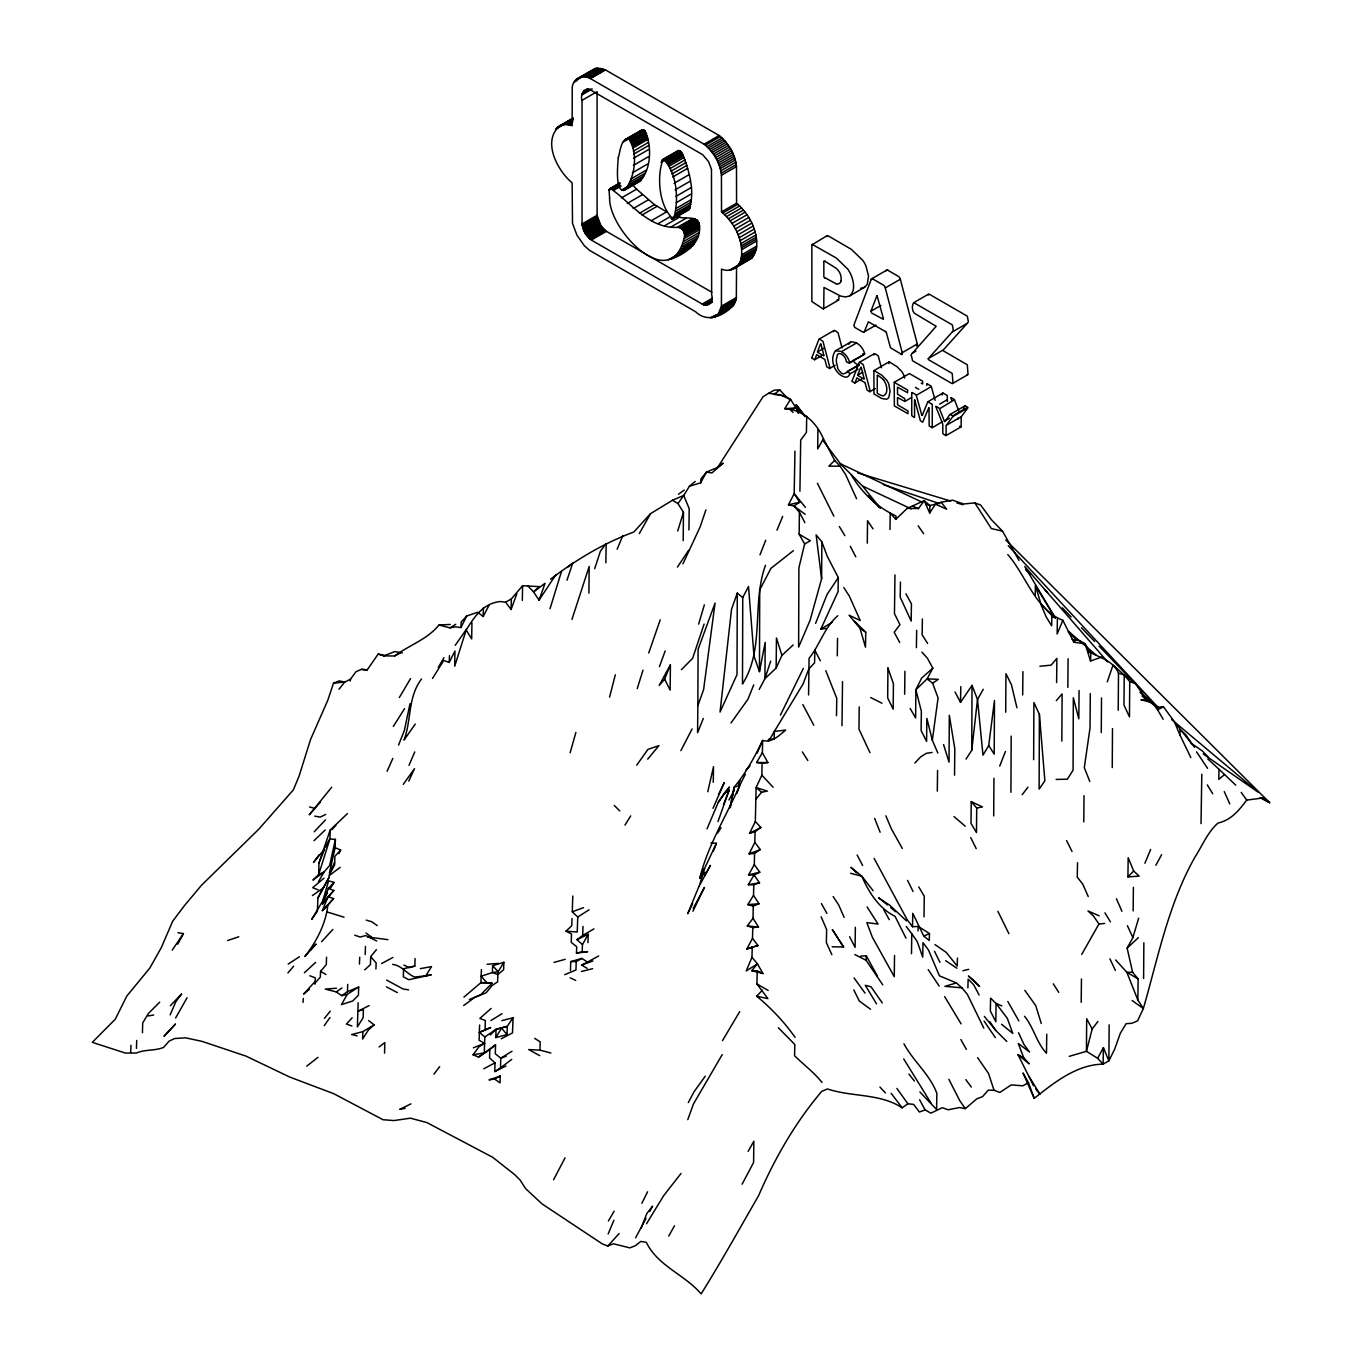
<?xml version="1.0" encoding="UTF-8"?>
<svg xmlns="http://www.w3.org/2000/svg" width="1362" height="1362" viewBox="0 0 1362 1362"><rect width="100%" height="100%" fill="white"/><g stroke="black" fill="none" stroke-linecap="round" stroke-linejoin="round"><path stroke-width="1.5" d="M673.543 218.72C679.144 201.184 677.289 172.055 663.175 159.252C656.382 175.902 659.021 206.888 673.237 218.907M688.593 210.037C695.71 192.808 689.342 171.51 682.805 154.655C682.039 152.169 678.14 148.254 676.573 152.391M718.132 314.401L721.417 306.178L721.519 269.097C730.117 273.03 740.366 267.088 741.337 257.741M726.865 309.106L733.182 305.735L736.314 298.942L736.553 266.577M759.213 689.427L764.95 678.616L765.206 642.353L759.468 671.636L753.986 655.939L748.504 586.426L742.75 597.595L742.494 683.962C765.001 648.635 751.535 603.638 765.461 565.315M697.838 705.584L698.093 649.351L715.067 603.043L703.592 689.717L697.838 705.584L697.582 732.688L703.32 718.421M737.268 593.1L737.012 674.599L720.038 712.071L731.53 609.291L737.268 593.1L742.75 597.595M589.865 72.373L596.096 68.287L605.29 69.802L719.153 135.519C728.602 143.095 735.327 154.451 736.484 166.573L736.57 203.21C749.577 214.294 758.668 231.693 756.387 249.059L741.337 257.741C743.618 240.376 734.527 222.976 721.519 211.91L721.434 175.272C720.277 163.151 713.552 151.778 704.103 144.202L590.376 78.57C582.17 73.19 571.053 80.069 572.244 89.858L572.142 125.679L566.115 124.47L560.667 125.372M759.468 671.636L759.724 589.933L770.943 568.346L793.399 550.657M966.016 759.111L971.753 750.258L972.025 685.392L960.533 702.4L955.051 691.998M1010.927 792.275L1011.183 736.093M1033.639 759.69L1033.894 702.588L1039.393 714.369L1044.875 780.835L1039.121 789.126L1039.393 714.369M610.04 188.552L609.069 190.237L609.614 198.035M1061.849 741.115L1062.105 693.922L1056.35 700.596M821.609 578.748L821.865 541.889L816.127 534.891L821.609 578.748L810.118 620.204L798.626 647.086L798.898 567.852L804.636 543.983L799.153 534.245L799.409 512.282L793.927 505.949L788.445 504.791L794.182 493.64L794.948 451.128M961.163 417.572L961.146 426.664M993.698 815.889L993.954 778.23M1005.701 712.224L1005.956 673.662L1011.438 684.745L1016.937 707.763M1090.298 693.547L1090.043 727.921L1084.305 767.64L1089.787 781.43M1101.262 732.603L1101.517 697.94M1109.145 1024.888L1108.889 1060.845L1103.135 1064.148C1076.61 1064.505 1054.171 1082.654 1034.218 1098.351L1022.998 1072.967L1028.48 1082.722L1034.218 1098.351M1112.243 767.589L1112.499 728.585M1118.236 710.232L1118.491 673.083C1112.873 659.923 1098.453 657.471 1087.642 650.985M1118.491 673.083L1124.246 675.024L1129.728 681.596L1129.473 716.872L1123.973 705.09L1124.246 675.024L1113.009 665.116L1107.272 681.868M1143.603 978.461L1143.859 942.81M588.912 593.185L589.184 566.456L571.955 619.404M683.196 540.68L683.452 512.316L677.97 503.548L672.487 500.263L650.542 513.644L633.824 532.014C603.826 543.115 576.058 559.748 550.52 579.242M776.17 668.061L776.442 637.961L781.924 655.36L776.17 668.061L764.95 678.616L770.688 661.115M954.541 775.216L954.796 748.657L949.314 715.288L949.042 762.158L943.56 744.554M1067.842 687.384L1068.097 658.748M1079.079 690.517L1078.806 718.864L1073.324 697.804L1073.069 770.194L1067.331 779.217L1056.095 779.422M670.41 664.724L670.155 690.142L664.673 679.11L670.41 664.724L659.191 685.495L664.673 679.11M808.568 694.96L809.079 658.323C819.992 644.788 824.385 627.303 837.8 615.726M842.516 681.596L841.988 725.691M904.657 694.245L904.913 671.262M976.724 808.024L976.469 832.557L970.987 823.346L971.242 801.673L982.479 806.934L976.724 808.024L971.242 801.673M1022.675 694.926L1022.93 671.653M1056.623 682.583L1056.878 658.391L1051.123 665.15L1039.904 666.222M1081.207 1002.33L1081.462 978.972M1083.777 821.916L1084.033 795.663M1133.15 910.906L1133.405 887.343M688.934 529.92L689.189 508.588L683.707 495.427L689.444 486.234L695.199 481.45M855.353 927.284L855.098 947.39L849.616 936.75M859.218 706.895L858.962 729.113L869.943 752.641M867.288 543.166L867.543 520.71L873.042 528.916M894.528 955.46L894.272 976.673L872.327 937.158L866.845 922.619L878.064 924.049L867.1 906.973M911.501 953.672L911.757 933.736L906.275 926.518M924.015 916.898L924.27 896.298L918.788 886.934M937.311 791.118L937.567 770.364M1103.39 1047.633L1103.135 1064.148L1097.653 1058.308L1103.39 1047.633L1108.889 1060.845L1114.627 1049.234L1120.364 1033.179L1126.119 1023.645L1131.856 1023.305L1137.593 1020.853L1143.348 1008.544L1137.849 1000.066L1138.121 978.92L1132.622 972.298L1127.14 948.139L1132.895 937.601L1138.632 918.209M605.886 562.846L606.141 543.523L600.404 551.201L594.666 568.72M817.932 429.609L817.677 448.932L823.414 438.717C816.451 422.509 802.95 409.604 784.767 408.702L790.505 399.287L779.541 394.639L768.56 393.329L763.078 396.7L717.655 467.404L706.418 472.137L700.936 478.896L700.681 482.795L689.444 486.234M837.289 655.854L837.545 638.301M894.97 574.934L894.459 613.632L899.942 624.681L894.204 632.291L899.686 642.472M943.202 350.357L943.491 350.868A2.23 1.294 60 0 0 943.951 351.192L967.292 364.761L967.99 373.954A1.839 1.073 60 0 1 966.679 374.669M1046.748 1034.201L1046.493 1053.235C1036.567 1042.764 1033.758 1027.595 1024.547 1016.29M1127.923 876.907L1128.179 857.668L1133.661 870.965L1139.143 876.124L1127.923 876.907L1133.661 870.965M1201.029 823.601L1201.795 774.263M471.933 622.809L471.678 638.931L466.179 629.993C474.47 616.799 482.897 603.451 500.126 601.527L505.608 602.174L511.363 598.905L522.582 585.728L539.556 586.647L533.546 591.84L539.046 600.165L556.002 574.475M799.92 491.239L800.703 440.096L806.44 432.367L806.696 416.193M836.506 715.714L836.762 698.314L825.798 670.734M889.999 529.443L890.254 513.048C874.2 504.383 860.733 490.916 851.352 474.963M916.405 647.682L916.66 630.351M922.397 618.995L922.142 634.879L927.624 643.409M960.533 702.4L960.789 686.635M421.539 678.94C407.63 697.446 411.664 719.408 404.054 740.026L415.274 724.039M522.327 600.404L522.582 585.728M713.262 782.316L713.518 766.687L707.78 791.731M854.519 621.225L865.738 632.24L865.483 647.171L860.001 628.257L849.037 615.181L860.256 620.561L849.292 596.028L843.81 587.55M900.452 582.085L900.197 597.186L911.178 621.089L911.433 603.894L905.951 593.815M1057.389 619.097L1057.133 633.977L1062.871 620.34C1035.239 609.546 1026.335 575.82 1007.761 554.538M1077.529 862.691L1077.257 877.128L1082.756 884.142L1088.238 896.554M821.865 541.889L827.347 556.496L838.311 577.607L838.056 591.687L820.826 629.125L826.308 628.427M912.523 926.739L912.778 913.306L923.759 936.052L929.242 940.495L929.497 933.583L918.26 926.432L912.523 926.739L907.041 919.52L874.132 858.4M753.016 918.294L747.278 925.922L752.76 927.641L758.498 927.045L753.016 918.294L753.271 906.105L759.009 903.772L753.526 895.413L753.782 884.789L759.536 882.814L754.054 875.017L748.555 874.864L754.31 864.632L754.565 853.395L760.302 849.565L754.82 842.431L755.076 831.79L760.813 827.466L755.331 821.524L756.114 787.525L761.852 775.165L762.107 763.112L767.862 762.567L762.362 752.641L762.635 740.451C771.913 743.141 779.098 735.446 785.602 730.117L774.365 731.411L768.883 740.843M762.431 990.14L756.693 996.201L767.913 998.635L756.949 983.96L757.204 970.919L751.722 970.697L757.459 963.87L751.977 957.333L752.233 947.033L757.987 945.551L752.505 938.333L752.76 927.641M347.395 813.608L330.166 830.071L318.929 863.099L318.674 874.523L312.937 880.09L324.156 871.884L329.655 865.449L335.392 839.384L329.91 839.009L318.674 874.523L324.156 871.884L318.419 881.674M384.561 1053.132L384.816 1042.594L379.079 1046.986M505.608 602.174L511.09 609.478L511.363 598.905M609.597 198.018C608.967 230.842 671.67 295.35 684.507 236.528C685.273 232.272 682.141 226.807 677.323 227.386C648.601 228.765 630.419 202.053 610.278 188.399M670.496 259.257C685.546 254.49 703.882 240.529 698.74 222.585C694.552 214.668 683.043 220.491 676.625 215.894M1051.907 615.232L1051.651 625.805L1046.169 616.85L1040.67 603.962M572.789 896.043L572.278 911.791L577.76 917.018L577.233 932.017L566.013 931.165L571.751 925.734L572.006 918.465M1207.805 758.906L1219.024 769.292L1218.769 779.353L1224.523 774.518L1235.743 785.142M142.448 1032.702L142.704 1022.93L148.458 1013.413L159.677 1002.211M479.356 1032.396L490.575 1027.595L479.356 1032.396L479.101 1040.245L484.583 1043.343L484.327 1052.911L478.573 1057.082L473.091 1054.784L478.845 1046.884L484.583 1043.343L484.838 1036.942L479.356 1032.396L479.611 1025.024M495.547 1044.841L489.809 1049.659L489.554 1057.933L495.036 1062.871L494.781 1071.588L500.518 1067.825L500.773 1058.206L495.291 1053.728L495.547 1044.841L484.327 1052.911L473.091 1054.784M1035.188 594.922L1035.443 585.694L1055.431 618.28M329.91 839.009L330.166 830.071M1028.48 1082.722L1022.743 1085.82L1011.251 1084.901L999.776 1092.477L994.022 1090.247L988.284 1090.162L982.547 1096.631L976.792 1098.845L965.317 1108.651L959.563 1107.527L948.088 1109.792L942.334 1107.681L930.859 1113.18L925.104 1109.894L919.367 1112.039L913.63 1104.378L907.875 1103.799L902.138 1107.817C880.039 1093.175 851.914 1097.176 827.483 1088.953L821.729 1091.371C795.204 1122.628 774.91 1158.058 758.566 1195.717C739.651 1228.558 721.145 1261.825 701.141 1293.9C684.473 1274.406 658.187 1266.405 646.286 1242.314L640.804 1241.429L635.322 1245.719L629.84 1247.881L613.377 1243.778L607.895 1245.975L602.413 1243.966L542.076 1203.923L525.613 1188.634L520.131 1180.054L514.649 1174.606L492.703 1157.291L426.885 1122.577L410.439 1118.168L393.976 1120.568L383.011 1119.717L333.656 1093.652L289.765 1077.07L245.892 1056.078L202.019 1041.368L185.555 1037.827L174.591 1038.542L169.109 1041.147L163.61 1047.395C154.859 1051.055 144.883 1049.217 136.2 1053.081L125.219 1053.03L92.31 1042.339L115.293 1019.185L126.768 996.116L149.752 968.144L161.227 947.765L172.719 921.172L184.193 905.951L201.423 885.334L258.865 829.117L293.324 789.926L299.061 776.187L310.553 739.532L327.782 700.289L333.52 683.145L344.739 682.073L350.494 679.161L355.976 671.721L361.458 669.338L366.94 670.274L378.176 654.083L383.658 655.888L394.622 655.973C409.349 645.077 427.14 639.544 439.024 625.005L449.988 627.865L455.47 626.826L460.952 627.576L461.224 621.923L466.706 616.016L477.67 612.253L483.152 616.543L483.408 607.775M570.474 970.476L570.729 961.623L581.949 958.405L587.431 962.134L598.667 955.971M566.013 931.165L571.495 933.94L571.24 942.368L576.722 946.726L576.466 953.111L582.204 951.8L582.459 944.581L576.977 939.695L582.732 935.422L582.987 926.381M334.575 862.521L329.383 873.178L335.137 847.641L335.392 839.384M358.172 1002.755L357.389 1026.914L363.143 1017.703L363.399 1009.634L357.917 1011.217L369.136 1005.633M485.093 1029.127L485.349 1020.53L479.867 1018.401L491.103 1008.459M484.838 1036.942L496.057 1029.332L507.294 1026.318L507.039 1034.592L495.802 1037.589L496.057 1029.332L507.294 1026.318L513.031 1017.754L501.812 1020.666M550.912 1052.996L539.948 1050.136L540.203 1041.896L534.721 1038.372M582.034 100.345C579.684 94.523 585.03 86.708 591.244 90.369L702.775 154.757L708.58 161.635L711.475 169.331L711.645 294.567C713.637 300.236 708.274 308.204 702.23 304.066L591.363 240.07L584.945 233.021L582.051 223.93L582.034 100.345L597.084 91.646L597.101 215.247L601.017 225.973L606.43 231.37L711.815 292.217M581.949 958.405L576.211 961.521L575.956 969.982L564.719 974.681M587.958 942.606L588.214 934.247L576.977 939.695M967.888 987.859L968.144 979.193L973.626 984.675L979.125 995.026M136.455 1048.399L136.711 1040.483M317.908 897.881L329.127 877.247L317.908 897.881L317.38 911.246L311.643 919.452L327.357 893.217M358.683 986.973L358.427 995.179L352.69 1001.002L341.453 1004.611L347.208 994.413L358.683 986.973L347.463 991.723L341.709 995.622L336.227 991.911L325.263 989.067L336.482 988.233M365.203 954.524L365.459 946.352M376.423 949.62L370.685 956.686L370.43 964.602L364.693 969.846M957.435 958.099L957.18 966.016L946.215 952.378L934.979 944.581M374.107 1024.854L362.888 1031.613L362.615 1039.07L368.37 1029.995L374.107 1024.854L368.625 1020.598M403.85 965.062L409.332 967.599L414.831 966.05L415.087 958.627M463.931 997.12L480.905 982.666L481.161 976.162L492.38 972.604L492.652 965.692L503.872 962.304L503.617 969.727L497.879 974.528L497.607 981.849L491.869 985.713L486.132 992.813L474.895 997.29L463.676 1005.514M1018.997 560.446L1002.534 531.163L991.57 519.892L980.606 504.996L974.851 502.901L963.632 503.974L952.396 500.143L941.176 502.289L935.439 504.161L929.684 513.048L929.94 505.54L924.202 500.654L907.228 508.349L895.753 519.348L890.254 513.048L896.009 516.045L895.753 519.348M1090.553 661.013L1090.809 653.437L1085.071 643.783L1079.589 640.651L1074.107 639.629L1073.852 642.234L1085.071 643.783L1090.553 661.013L1101.79 657.029M130.701 1052.417L130.973 1045.284M326.557 957.197L326.284 964.619L320.547 971.361L320.291 977.15L314.554 983.602M347.463 991.723L347.719 984.368M513.031 1017.754L512.521 1032.89L501.284 1038.78M618.331 157.583C611.368 227.437 648.516 166.726 628.512 138.652L643.562 129.952C653.045 142.142 651.479 175.255 637.382 181.589M312.902 946.811L310.604 949.876L316.103 944.019L304.867 956.482C316.273 942.01 325.876 923.691 327.833 905.219L333.588 898.597L328.106 896.605L322.607 903.993L328.361 888.382L334.099 882.406L328.617 880.856L322.879 900.418M359.466 964.058L359.721 957.197M432.503 678.446L443.74 660.485L449.222 662.426L449.477 655.633M500.263 1076.065L500.007 1082.875L494.525 1079.01L489.026 1079.879L500.263 1076.065L494.525 1079.01M481.416 969.54L481.161 976.162L486.643 982.547L492.125 983.228L480.65 994.805L469.413 999.487M315.065 984.113L315.32 977.848L309.838 975.788M375.912 968.961L376.167 962.968L370.685 956.686M928.152 358.87L928.441 359.568A2.23 1.294 60 0 0 928.901 359.891L952.242 373.443L952.94 382.654A1.839 1.073 60 0 1 951.629 383.352L912.54 360.743L911.399 355.652M928.288 294.992L929.259 294.192L967.343 316.188L968.263 321.228A3.643 2.094 60 0 1 968.059 322.351L967.922 322.556A14.607 8.427 60 0 1 967.292 323.288L943.338 349.898L928.288 358.581L952.242 331.987A14.607 8.427 60 0 0 952.889 331.255L953.008 331.034A3.643 2.094 60 0 0 953.196 329.927L952.413 324.956L914.208 302.892C911.638 303.215 911.791 311.2 914.413 313.243L936.171 326.284L912.455 353.167M1190.831 757.595L1179.867 734.884L1180.122 729.555L1185.604 734.595L1194.542 747.363M826.887 236.596L827.977 235.728L851.352 249.348L862.81 260.397A21.23 12.258 60 0 1 865.909 265.794L868.513 275.975L867.288 284.335L864.649 287.246L849.599 295.946L845.632 296.95L840.729 296.116L823.959 287.433L823.738 308.459A1.72 1.004 60 0 1 823.159 308.885L811.871 301.598L811.854 244.939L827.16 235.626M918.005 930.961L918.26 926.432M882.78 984.862L866.062 960.244L866.317 955.852L860.58 956.124M303.062 1002.398L303.317 998.482M904.913 401.398L904.76 398.589L897.541 394.231L897.507 387.2L907.569 392.699L907.62 389.958L894.17 382.33L894.374 405.944L907.994 413.725L907.926 410.915L897.575 404.837L897.49 397.517L904.828 401.432L911.553 397.551M946.113 435.329L946.113 426.272A3.218 1.856 60 0 1 946.13 425.778M877.264 375.418L877.247 392.886M835.587 350.715L841.716 351.515L856.766 342.832L851.301 341.709L835.587 350.715C828.845 359.006 834.787 375.01 845.41 377.138A11.594 6.691 60 0 0 848.305 376.252A10.981 6.333 60 0 0 849.718 374.056C848.049 368.523 843.827 377.478 840.32 371.911A6.384 3.677 60 0 1 837.902 368.727L836.353 361.713A30.917 17.842 60 0 1 836.37 359.449L837.409 354.784A7.508 4.324 60 0 1 838.107 354.018A6.333 3.66 60 0 1 840.269 353.711L841.171 354.052A9.228 5.329 60 0 1 842.039 354.529M971.753 750.258L977.507 699.489L983.245 689.291M988.727 745.525L994.481 700.391L994.209 754.156L988.727 745.525L982.989 755.178L977.507 699.489L972.025 685.392M350.238 681.051L350.494 679.161M937.822 753.05L932.34 740.179L938.077 697.923L932.595 683.145L927.113 678.872L932.851 668.146L927.369 658.169L921.887 652.092M768.372 741.03L768.628 739.208L774.11 739.123L774.365 731.411L803.086 683.945L808.824 668.912L814.578 662.834L814.834 650.202L820.316 660.791M730.338 807.377L734.169 787.151C745.831 773.19 754.735 756.812 762.635 740.451L757.136 753.152M840.95 280.93L841.137 279.261A14.369 8.291 60 0 0 841.12 277.78L840.712 275.379A8.019 4.631 60 0 0 838.89 271.378A11.066 6.384 60 0 0 836.217 268.297L825.151 261.385M618.314 157.566C620.323 152.016 620.425 139.06 628.512 138.635M729.947 807.87L734.169 787.151L739.651 785.602L745.406 774.11M410.047 703.609L404.31 730.645L398.555 745.048M744.537 261.419L752.199 257.724L756.387 249.059M609.563 697.123L615.318 674.82M1097.908 1021.5L1092.171 1028.974L1086.433 1051.311L1069.204 1056.35M570.133 752.76L575.888 732.415M698.621 624.119L704.358 604.881M677.714 531.027L683.452 512.316M550.01 608.746L561.502 571.478M637.246 688.593L643 670.104M705.193 872.191L699.71 878.337C707.882 845.24 725.997 816.57 739.651 785.602L736.842 793.569M566.984 580.246L572.721 563.085L567.239 567.477M704.103 624.068L692.611 658.357L681.392 669.678M738.596 784.529L739.907 780.579L738.085 783.763M705.908 509.916L700.17 526.839L682.941 563.851M466.179 629.993L454.704 666.222L454.959 651.036L449.222 662.426M648.738 652.994L660.23 619.795M539.046 600.165L545.038 583.311L533.546 591.84L528.064 586.188M717.978 821.592L729.198 790.028L723.716 793.91L718.234 802.422L706.997 828.913M687.776 1119.649L693.513 1103.867L722.235 1054.58M511.09 609.478L516.845 593.764M659.446 666.631L665.184 650.934M816.57 354.937L814.765 359.687L821.456 355.822M871.135 279.602L854.042 324.684A3.064 1.771 60 0 0 853.94 325.739L854.808 327.425L862.827 332.056A2.23 1.294 60 0 0 864.308 331.902M856.8 378.176L855.013 382.926L861.686 379.062M811.888 357.678L818.954 339.206L834.004 330.523L833.561 331.664M852.118 380.9L859.184 362.445L874.234 353.745L873.791 354.903M870.727 311.779A3.558 2.06 60 0 1 870.88 311.251L876.873 295.86M713.433 850.995L716.429 843.282L710.947 842.942M641.059 1228.354L646.797 1213.61L652.551 1206.187L649.742 1211.448M817.489 351.788L820.554 343.973M759.979 554.879L765.716 540.237M857.719 375.027L860.784 367.195M723.46 804.584L729.198 790.028M999.708 766.091L1005.445 751.483M753.731 684.865L747.976 699.217L731.002 722.95M928.799 407.851L922.619 422.271L920.354 420.603L914.736 399.917M922.244 415.478L927.794 401.824L942.947 393.039L947.288 395.525L947.373 401.603M942.061 394.98L942.947 393.039M318.929 863.099L324.684 849.071L313.447 862.452L319.202 854.638M327.833 905.219L322.351 910.633L328.106 896.605L333.843 890.476L328.361 888.382M698.944 886.424L687.708 913.698L692.628 903.738M1144.897 863.236L1150.635 849.428M776.953 530.176L782.69 516.453M608.15 1233.989L613.887 1220.284M617.122 549.244L622.86 535.606M751.977 957.333L746.24 970.919L757.459 963.87L762.958 973.524L751.722 970.697M409.009 765.325L414.763 751.943M170.131 1014.877L175.885 1001.615L181.623 993.902L170.386 1005.701M699.71 878.337L703.813 868.871M713.007 808.33L724.226 782.656L718.489 794.625M387.08 771.284L392.818 758.447M815.6 623.37L827.092 594.394L838.311 577.607M780.375 715.152L803.342 668.436M692.935 911.229L704.426 887.462L693.19 908.42M408.753 781.107L414.508 768.662L403.271 784.342M553.568 1179.781L565.043 1157.87M325.535 847.232L328.991 839.911M848.815 344.228L850.637 342.015M338.883 853.633L340.619 850.075L335.137 847.641M755.076 831.79L749.594 833.289L755.331 821.524M460.952 627.576L466.706 616.016M641.842 1203.327L647.58 1191.784M754.565 853.395L749.083 853.923L754.82 842.431M680.864 750.683L692.1 728.942M483.152 616.543L488.907 605.528M716.429 843.282L704.937 867.679L699.2 886.134L710.419 865.33L704.682 875.817M175.613 1017.993L187.105 997.716M688.287 1102.624L694.041 1091.796L705.261 1076.184M757.987 945.551L746.751 949.11L752.505 938.333M645.997 1218.462L635.577 1237.803M700.681 482.795L706.418 472.137L711.9 472.937L723.137 463.148L717.655 467.404M1081.717 954.422L1098.947 923.998L1104.684 923.436M1155.861 865.279L1161.599 854.723M177.69 944.172L183.427 933.634L177.945 932.681M582.459 944.581L588.214 934.247M637.62 134.566L640.344 130.786L643.562 129.952M728.942 799.988L734.424 790.147M668.742 1236.049L674.479 1225.783M639.323 533.581L650.542 513.644M722.49 1040.653L739.719 1011.591M748.113 1151.418L753.85 1141.203L753.595 1162.501L742.103 1184.191M762.107 763.112L756.625 762.499L762.362 752.641M438.241 667.482L443.995 657.676M608.405 1220.965L614.16 1211.141M646.541 1223.706L663.771 1195.513L681 1173.465M399.338 697.531L410.558 678.599M753.782 884.789L748.3 884.687L754.054 875.017L759.792 872.208L754.31 864.632M495.802 1037.589L501.557 1028.123L507.039 1034.592M503.872 962.304L498.134 971.668L497.879 974.528L492.38 972.604L498.134 971.668L492.652 965.692M717.723 833.016L721.009 827.687M330.728 887.82L334.099 882.406M624.988 825.1L630.725 815.889M392.631 964.381C401.858 965.556 406.608 973.677 414.559 977.065L425.795 975.805L431.533 966.611L420.313 968.637M753.271 906.105L747.789 904.589L753.526 895.413M393.329 726.457L404.565 708.615M677.459 567.069L688.678 550.214M560.65 125.355C541.208 139.946 557.245 170.59 572.142 182.849L572.5 223.3L576.909 235.115L584.366 245.739L589.423 250.267L695.59 311.728C706.537 322.539 721.605 316.801 731.377 307.386M172.208 950.148L183.427 933.634M944.956 421.573L949.74 414.661L964.79 405.961L963.292 408.123M455.214 645.299L466.451 629.363M677.97 503.548L683.707 495.427L672.487 500.263M324.224 1025.637L329.979 1017.55M636.735 765.155L647.954 749.338L658.936 745.644L647.699 759.145M907.228 508.349L918.465 508.554L924.202 500.654L929.684 513.048M718.234 802.422L729.453 787.015L723.716 793.91M320.479 802.048L309.259 814.799L331.715 787.236M433.933 1074.158L439.671 1066.633M1022.164 794.727L1027.901 787.219M339.002 689.257L344.739 682.073L339.257 680.898L333.52 683.145M932.238 427.668L932.306 404.412L927.897 401.722M324.479 1018.299L330.234 1011.2M755.859 799.29L761.596 792.241L767.334 791.101L756.114 787.525L761.596 792.241M570.491 120.741L572.346 118.732L557.296 127.432M322.607 903.993L333.843 890.476M287.893 972.962L293.647 966.169M749.917 765.597L746.172 769.939L749.611 766.091M607.895 1245.975L619.114 1233.529M331.8 829.764L335.903 825.253M352.162 1017.772L346.425 1024.054L351.907 1025.978M1260.327 797.706L1269.69 802.712L1263.936 797.843L1246.707 800.107C1238.892 810.441 1231.163 820.162 1218.003 823.04C1207.583 832.216 1202.425 845.547 1195.019 857.004C1168.46 903.959 1158.143 957.265 1143.348 1008.544L1132.111 1000.508M321.585 941.721L332.805 929.48M340.619 850.075L334.882 856.323L334.609 864.955L328.872 875.885L340.108 867.39M322.351 910.633L333.588 898.597M914.855 763.026L920.593 756.932L926.33 753.322L932.085 752.471M314.23 831.739L325.45 819.907M314.809 981.815L303.573 994.107L309.327 989.374M718.132 314.418L715.288 316.716M823.414 438.717L834.634 460.424L828.896 466.162L840.133 466.196L845.615 474.572L856.579 498.764M490.32 1034.933L496.057 1029.332M313.975 840.694L325.195 830.003M1127.14 948.139L1138.377 937.635M304.356 972.791L315.575 962.423M781.924 655.36L793.144 644.992M932.851 668.146L921.631 678.089L915.877 689.734L915.622 717.944L910.139 708.478M323.901 878.201L312.681 887.718L318.163 889.846M785.278 395.848L779.796 389.924L774.042 394.418L785.278 395.848L790.76 400.241M306.739 1066.14L317.976 1057.338M500.518 1067.825L511.737 1059.398M849.599 295.946C855.813 290.804 853.633 280.998 850.858 274.494A21.23 12.258 60 0 0 847.76 269.097L836.302 258.031L812.11 244.326M678.48 494.236L684.218 490.099M312.426 895.532L323.645 887.735M336.227 991.911L341.981 987.944M932.595 683.145L938.333 679.315L927.113 678.872L915.877 689.734L921.359 711.304L921.104 730.526L926.586 741.371L926.858 718.421L932.34 740.179M478.573 1057.082L489.809 1049.659M288.148 964.109L299.385 956.754M805.402 507.328L794.182 493.64L799.664 502.255L793.927 505.949L805.146 514.308M577.76 917.018L588.98 909.85M512.01 1051.226L500.773 1058.206L506.255 1056.248M449.988 627.865L455.725 624.29M490.831 1020.581L502.067 1013.668M820.826 629.125L832.063 622.332M582.732 935.422L593.951 928.884M576.569 79.132L594.871 68.594M575.649 80.017L590.699 71.335M581.046 76.987L596.096 68.287M574.815 81.056L597.407 68.117M574.083 82.231L577.42 80.29M583.719 76.783L598.769 68.1M585.149 76.919L600.199 68.219M586.596 77.208L601.646 68.509M588.129 77.651L603.179 68.968M589.712 78.264L604.762 69.581M605.29 69.802L590.24 78.502L605.426 69.871M584.111 90.845L587.448 88.905M583.651 91.322L586.988 89.381M583.225 91.867L588.248 88.973M582.476 93.144L589.167 89.279L582.408 93.348M582.289 93.859L590.648 89.041M582.204 94.727L592.232 88.922M558.335 126.615L573.385 117.932M556.309 128.369L571.359 119.669M555.441 129.424L573.3 118.852M564.668 124.487L573.027 119.669M566.115 124.47L572.806 120.605M567.648 124.589L572.67 121.678M569.197 124.827L572.551 122.903M625.294 139.469L641.979 129.884M624.903 139.843L642.558 129.782M624.102 140.78L643.153 129.833M623.319 141.903L628.342 139.009M628.716 138.737L643.92 130.122M629.244 139.06L644.294 130.36M629.602 139.367L644.652 130.684M629.772 139.537L644.822 130.854M629.908 139.707L644.958 131.024M630.265 140.167L645.316 131.484M630.453 140.456L645.503 131.756M630.998 141.376L646.048 132.693M631.389 142.193L646.439 133.493M631.576 142.635L646.627 133.936M632.104 144.168L647.154 135.485M632.411 145.325L647.478 136.643M632.7 146.619L647.75 137.937M632.972 147.998L648.023 139.299M633.398 151.114L648.448 142.414M633.602 154.195L648.652 145.496M633.67 158.179L648.721 149.497M633.415 165.398L648.465 156.698M632.36 172.821L647.41 164.138M609.784 188.722L619.829 182.951M609.274 189.437L619.625 183.155M609.103 189.846L619.863 183.427M609.069 190.237L618.808 184.619M662.681 159.507L678.378 150.518M612.542 188.671L619.233 184.823M662.068 160.137L678.906 150.484M661.796 160.563L679.332 150.603M613.275 189.08L619.965 185.215M661.523 161.091L679.638 150.756M613.53 189.25L620.221 185.385M630.947 178.95L645.997 170.25M664.724 159.524L679.91 150.927M613.802 189.454L620.476 185.572M661.03 162.35L680.234 151.165M665.473 160.12L680.523 151.437M614.347 189.965L621.038 186.1M665.78 160.444L680.83 151.761M666.103 160.801L681.153 152.118M629.976 181.98L645.026 173.28M666.75 161.686L681.8 153.004M667.074 162.18L682.124 153.497M628.921 184.568L643.971 175.885M667.414 162.742L682.464 154.059M621.787 189.965L626.792 187.054M667.755 163.355L682.805 154.655M622.076 190.152L627.099 187.258M627.797 186.713L642.847 178.03M622.332 190.271L637.535 181.64M622.894 190.459L641.689 179.716M623.421 190.493L641.093 180.38M668.436 164.683L683.486 155.983M624.273 190.305L640.498 180.942M704.103 144.202L719.153 135.519M669.117 166.147L684.167 157.447M705.363 145.206L720.413 136.506M706.963 146.67L722.013 137.988M670.087 168.565L685.137 159.882M621.532 197.865L636.582 189.165L654.424 204.606L666.597 211.876L651.547 220.576M708.359 148.032L723.409 139.35M671.006 171.22L686.056 162.521M709.721 149.462L724.771 140.78M582.051 223.93L597.101 215.247M582.136 225.258L597.186 216.558M711.015 150.944L726.065 142.261M582.238 225.905L597.288 217.222M671.875 174.047L686.925 165.347M582.425 226.824L597.475 218.124M712.224 152.476L727.274 143.793M582.681 227.743L597.731 219.044M582.97 228.646L598.02 219.963M672.675 177.009L687.725 168.326M627.252 203.449L642.302 194.766M713.399 154.11L728.449 145.428M583.277 229.548L598.327 220.848M583.651 230.433L598.701 221.751M714.522 155.813L729.572 147.13M584.043 231.302L599.093 222.619M584.468 232.17L599.518 223.487M584.945 233.021L599.995 224.338M715.595 157.6L730.645 148.918M585.439 233.855L600.489 225.156M674.071 183.325L689.121 174.642M585.966 234.656L601.017 225.973M716.616 159.439L731.666 150.739M586.528 235.439L601.578 226.739M633.194 208.573L648.244 199.874M587.124 236.205L602.174 227.505M717.519 161.244L732.569 152.561M587.737 236.92L602.787 228.237M588.384 237.618L603.434 228.935M718.336 163.099L733.386 154.417M589.065 238.299L604.115 229.599M589.746 238.929L604.796 230.229M675.16 189.846L690.228 181.163M590.257 239.337L605.307 230.655M719.068 164.938L734.118 156.238M591.363 240.07L606.43 231.37M639.374 213.289L654.424 204.606M719.715 166.777L734.765 158.094M720.277 168.65L735.327 159.967M641.979 215.026L657.029 206.343M675.944 196.383L690.994 187.684M720.838 170.846L735.906 162.163M721.264 173.212L736.314 164.513M721.434 175.272L736.484 166.573M676.335 202.615L691.385 193.915M676.318 208.267L691.368 199.584M676.131 210.804L691.181 202.121M675.841 213.102L690.909 204.419M658.323 223.538L670.019 216.779M675.518 214.77L690.568 206.088M671.125 218.414L690.159 207.518M671.381 218.584L676.386 215.69M679.74 213.766L683.077 211.825M671.602 218.72L689.938 208.114M671.96 218.907L689.683 208.641M672.266 219.01L689.444 209.101M672.76 219.027L688.883 209.799M664.809 225.632L679.859 216.95M671.125 226.909L686.176 218.226M677.323 227.386L692.373 218.686M678.565 227.403L693.616 218.72M679.366 227.488L694.416 218.805M679.638 227.556L694.943 218.941M680.54 227.948L695.59 219.265M681.136 228.254L696.391 219.691M696.595 219.844L681.545 228.527L696.748 219.98M681.868 228.816L696.918 220.116M682.294 229.276L697.344 220.576M682.617 229.65L697.667 220.95M682.907 230.025L697.957 221.325M683.196 230.433L698.246 221.751M683.435 230.825L698.485 222.142M683.69 231.268L698.74 222.585M683.894 231.693L698.944 223.01M684.064 232.119L699.115 223.436M684.235 232.613L699.285 223.913M684.303 232.8L699.353 224.1M721.519 211.91L736.57 203.21M684.456 233.583L699.506 224.9M684.524 234.213L699.574 225.53M684.541 234.911L699.591 226.211M722.796 212.983L737.846 204.3M684.507 236.528L699.557 227.846M724.618 214.634L739.668 205.951M684.337 238.503L699.387 229.82M683.911 241.312L698.961 232.63M726.542 216.609L741.592 207.926M683.315 243.934L698.365 235.234M728.449 218.754L743.499 210.054M682.532 246.42L697.582 237.737M681.596 248.718L696.646 240.035M730.151 220.831L745.201 212.149M680.472 250.846L695.522 242.147M679.195 252.77L694.245 244.087M668.384 259.853L692.798 245.824M731.99 223.419L747.04 214.719M674.973 256.907L691.181 247.373M733.743 226.143L748.794 217.46M735.344 228.952L750.394 220.269M736.774 231.795L751.824 223.113M738.068 234.758L753.118 226.075M739.174 237.72L754.225 229.037M740.111 240.682L755.161 232M740.86 243.645L755.91 234.945M741.286 245.807L756.336 237.124M741.541 247.663L756.591 238.98M741.677 249.655L756.727 240.955M741.66 254.813L756.71 246.113M741.473 256.839L756.523 248.156M741.132 258.627L756.182 249.944M740.57 260.551L755.621 251.851M739.941 262.083L754.991 253.383M739.072 263.717L754.122 255.035M729.487 270.119L753.152 256.55M731.445 269.761L752.199 257.724M732.841 269.267L751.041 258.712M702.23 304.066L712.258 298.261M703.354 304.628L711.713 299.793M703.66 304.748L712.02 299.929M704.631 305.003L711.322 301.138M705.363 305.105L712.054 301.24M706.061 305.122L711.083 302.228M706.725 305.071L711.747 302.16M707.372 304.935L712.377 302.041M721.417 306.178L736.467 297.478M721.264 307.625L736.314 298.942M720.856 309.276L735.906 300.593M720.209 310.894L735.276 302.211M719.613 312.204L734.663 303.522M710.504 317.874L715.51 314.98M718.915 313.379L733.965 304.679M711.815 317.806L725.197 310.076M713.041 317.584L733.182 305.735M714.216 317.21L732.33 306.62M871.612 278.87L886.832 270.068M823.397 308.834L838.447 300.151M901.474 354.563A1.72 1.004 60 0 0 902.342 353.439A3.558 2.06 60 0 0 902.223 352.673L885.283 287.927L900.333 279.244A3.03 1.754 60 0 0 898.273 276.299L887.973 270.357M870.863 311.251L880.891 305.446M817.455 351.958L824.146 348.11M913.493 302.807L928.543 294.124M875.97 325.092L864.274 331.851L868.36 321.807L885.555 331.613M835.076 365.288L830.054 368.2L823.006 341.453L819.549 339.053M849.462 362.701L864.512 354.018M847.113 371.622L858.809 364.863M847.522 371.69L859.235 364.931M849.684 374.022L858.043 369.204M857.685 375.197L862.742 372.115M902.24 352.673L917.29 343.973L900.333 279.244M873.995 370.583L889.046 361.9M912.557 353.081L915.911 351.141M952.242 331.987L967.292 323.305M875.306 388.528L870.284 391.422L863.202 364.607L859.797 362.275M894.34 382.245L909.39 373.563L922.551 381.139L922.721 383.948L921.189 383.25M952.583 383.488L967.633 374.788M939.627 404.156L947.152 399.798M944.564 421.59L939.542 408.77L954.456 399.764M942.249 421.897L932.187 427.702L929.19 426.017L928.969 407.902M944.394 421.233L949.382 418.287M945.977 435.619L961.027 426.919M804.636 543.983L810.373 540.748L799.153 534.245M1163.403 706.725L1157.666 709.891L1152.184 702.588L1140.947 699.83L1146.702 700.17L1157.921 707.287L1163.403 706.725L1174.384 721.724L1179.867 734.884M768.56 393.329L774.314 390.162L779.796 389.924M381.649 963.513L392.886 957.486M394.622 655.973L400.377 652.909M483.799 1068.761L495.036 1062.871M749.594 833.289L760.813 827.466M587.175 968.365L581.693 965.096L587.431 962.134M494.781 1071.588L506 1066.02M325.705 814.408L320.223 817.115L314.741 816.127M410.949 1103.85L399.73 1109.383L405.212 1108.31M864.649 287.246L860.682 288.267M923.759 936.052L929.497 933.583M473.346 1047.821L484.583 1043.343M688.133 210.276L686.652 210.037M749.083 853.923L760.302 849.565M383.658 655.888L394.878 651.564L402.369 652.858M746.751 949.11L752.233 947.033M572.278 911.791L583.498 907.671M581.693 965.096L592.913 960.976M227.573 940.563L238.793 936.767M961.895 987.825L956.396 982.938L944.922 986.343L961.895 987.825L967.378 994.396L983.824 1028.157M554.011 962.423L565.23 959.308M362.888 1031.613L351.651 1034.558L357.133 1035.886M929.94 505.54L935.439 504.161L946.658 509.184L941.176 502.289M581.438 971.464L592.657 968.688M962.917 970.748L968.671 969.335M414.831 966.05L403.595 968.757L403.339 976.792L408.821 979.704L431.277 974.817L425.795 975.805M748.555 874.864L759.792 872.208M788.445 504.791L799.664 502.255M341.709 995.622L347.208 994.413M748.3 884.687L759.536 882.814M148.203 1015.933L153.685 1015.031M576.466 953.111L587.686 951.697L582.204 951.8M843.606 947.033L832.386 929.65L843.606 947.033L832.131 946.76M784.767 408.702L795.987 407.885L798.336 413.333M487.153 964.245L498.39 963.428M747.789 904.589L759.009 903.772M439.024 625.005L450.243 624.443M486.643 982.547L480.905 982.666L492.125 983.228M570.729 961.623L576.211 961.521M1132.622 972.298L1126.885 972.332L1115.665 959.955M367.723 937.039L387.915 939.644M756.625 762.499L767.862 762.567M539.948 1050.136L528.711 1049.574L539.692 1055.635M361.458 669.338L367.195 669.712M747.278 925.922L758.498 927.045M408.566 989.851L403.084 988.982L386.621 980.095M951.016 397.619L954.115 399.372M935.966 406.302L939.065 408.055M378.176 654.083L383.914 655.156M814.544 359.84L811.837 358.019M854.774 383.062L852.067 381.258M327.578 912.114L344.041 917.188M1002.534 531.163L991.315 528.541L974.851 502.901M309.514 807.002L314.997 808.432M850.637 873.314L861.874 876.26L873.093 890.697M858.707 365.118L855.37 363.228A6.384 3.677 60 0 1 853.157 360.419M836.149 283.807L824.81 277.678M366.242 920.15L371.724 921.716L377.206 925.598M857.532 472.869L950.795 501.08M956.873 502.918L962.951 504.757M1129.728 681.596L1135.465 683.452L1146.702 700.17L1142.037 695.914M883.257 484.6L939.695 503.668M354.75 935.183L360.232 937.039L365.714 935.575L376.695 941.023M960.772 426.902L959.58 426.238M945.688 435.585L942.827 433.695L942.793 424.586A2.758 1.6 60 0 0 942.606 423.616L935.898 406.812M956.396 982.938L939.439 975.839L928.458 949.961L922.976 942.657L922.721 957.18L917.239 941.551L911.757 933.736M912.983 506.238L918.465 508.554M1001.836 1005.888L996.082 1003.488L990.6 998.125L990.344 1010.979L995.826 1021.721L996.082 1003.488L1007.318 1018.333L1012.8 1033.469L1001.581 1024.258M1099.202 915.826L1087.983 910.94L1093.465 915.996L1098.947 923.998M829.85 368.71L826.768 366.753L824.895 359.789M870.08 391.933L867.049 390.077L865.142 383.011M757.204 970.919L762.958 973.524M822.733 440.164L840.388 463.727L862.572 486.064L911.229 508.911M840.388 463.727L922.346 502.255M926.16 504.059L929.974 505.847M570.201 977.831L575.7 980.419M862.81 353.762L864.274 354.478L849.224 363.177L846.636 361.883M965.3 405.808L967.65 407.17L952.6 415.853L950.301 414.542M870.71 697.548L881.946 703.218M854.842 954.575L866.062 960.244M837.119 299.827L838.209 300.202A1.72 1.004 60 0 0 838.788 299.776L838.89 296.558M386.365 986.837L397.329 992.575M816.877 354.852L824.572 359.296M857.107 378.091L864.802 382.535M1018.027 1054.733L1023.764 1057.865L1029.263 1063.858L1018.027 1054.733L1033.571 1085.786M1260.412 797.553L1269.69 802.712L1005.82 540.016M834.583 330.336L838.022 332.686L842.039 347.872M874.813 353.575L878.235 355.84L881.401 367.774M889.386 361.986L896.945 366.616L901.831 371.571A10.641 6.146 60 0 1 903.891 375.571L904.64 378.074M874.336 370.668L881.895 375.299L886.781 380.27A10.641 6.146 60 0 1 888.841 384.271L890.084 391.507L888.773 397.5A11.236 6.487 60 0 1 886.185 399.236L881.623 398.419L873.961 393.959L873.893 370.89M914.157 417.385L911.757 415.648L911.74 392.75M856.647 872.94L850.909 867.339L861.874 876.26C868.701 892.331 879.103 908.471 895.038 916.337L906.002 938.18M872.923 279.057L883.223 284.998A3.03 1.754 60 0 1 885.317 287.944M871.476 312.954L883.427 319.287A3.201 1.856 60 0 0 883.376 318.47L877.145 295.843M901.423 354.341L890.476 347.753L886.458 333.009M927.182 383.812L930.876 385.94M915.434 387.353L918.805 389.294M912.131 392.494L915.826 394.622M817.711 352.332L823.704 355.805M857.941 375.571L863.951 379.028M877.571 393.448L878.49 393.976A17.348 10.011 60 0 0 883.138 395.865C889.182 393.754 886.764 383.692 883.41 379.777M756.949 983.96L768.185 990.446M320.547 971.361L326.029 974.528M1138.121 978.92L1126.885 972.332L1137.849 1000.066M877.468 375.316L879.188 376.355M1203.242 754.003L1258.454 792.429L1171.592 719.494M1097.653 1058.308L1086.433 1051.311L1086.689 1018.776L1092.171 1028.974M945.688 960.721L956.924 968.229M1191.086 743.209L1202.323 750.939L1208.06 756.88M860.001 628.257L865.738 632.24M365.969 933.038L371.468 937.022M870.522 1009.242L859.286 1001.002L853.804 989.902M1124.246 675.024L1135.465 683.452M1071.792 638.744L1074.958 641.196M1139.977 692.356L1157.921 707.287L1157.666 709.891L1163.148 719.238M756.693 996.201C771.181 1008.135 784.342 1022.045 795.085 1037.367M887.53 904.947L878.592 897.813L889.812 905.287L906.53 920.899M890.748 907.654L895.549 911.706M954.013 816.604L965.249 826.206M1068.898 631.627L1096.24 655.241M1068.2 631.934L1077.24 640.532M1087.795 650.559L1090.809 653.437M778.366 1027.748L794.829 1044.518L794.574 1055.754C803.733 1064.812 813.965 1072.252 822.001 1082.484M1219.024 769.292L1224.523 774.518M793.059 412.431L790.249 409.707L795.987 407.885L790.505 399.287M984.351 1016.392L995.571 1030.251L1006.807 1041.487M614.279 805.436L619.761 810.935M919.878 1091.966L936.596 1109.519L936.852 1093.328C929.769 1074.277 913.425 1061.475 903.942 1043.82M1025.535 569.605L1029.944 574.202M1044.654 589.491L1047.599 592.555M1062.309 607.844L1071.128 617.037M1081.428 627.746L1094.673 641.502M1099.083 646.099L1157.921 707.287L1008.289 545.702M868.071 495.802L879.29 507.464M834.634 460.424L840.133 466.196M879.937 1087.08L885.419 1092.903M761.852 775.165L773.088 787.236M1053.473 617.378L1040.943 603.843L1035.443 585.694M632.513 184.704L636.582 189.165M1107.698 661.966L1024.735 566.473L1055.516 618.331M896.911 1088.459L907.875 1103.799M977.576 1057.61L988.54 1073.477L994.022 1090.247M902.138 1107.817L891.174 1093.328M1035.58 1088.8L1039.972 1094.248L1028.736 1076.031M862.572 486.064L880.363 508.315M908.914 1074.124L914.396 1080.985M1174.64 722.218L1191.614 743.567M804.584 415.427L796.242 404.837L798.864 412.72M1024.803 990.31L1035.767 1005.667L1041.266 1023.492M805.078 416.619L796.242 404.837L800.941 411.92M965.828 1079.623L971.31 1087.046M865.04 993.136L854.059 977.933M1241.225 792.412L1246.707 800.107M928.203 969.608L939.184 986.071M931.114 1103.254L903.687 1058.887M1196.568 751.858L1207.549 768.355M918.209 525.885L923.691 533.768M965.317 1108.651L959.818 1100.751L948.854 1079.3M882.27 1002.943L871.033 986.786L865.296 985.288L876.515 1003.862M984.079 1021.057L995.316 1037.606M989.833 1021.687L995.571 1030.251M833.152 896.588L838.634 904.862L844.134 917.375M1053.269 983.824L1058.751 992.353M802.32 751.892L807.802 760.473M802.831 704.58L813.795 725.265M944.666 996.661L961.112 1023.883M877.298 975.89L866.317 955.852M1207.294 784.921L1212.776 793.791M1104.94 912.863L1110.439 921.87M839.35 526.515L844.832 535.658M1062.871 620.34L1073.852 642.234M1018.81 1020.921L1007.829 1001.479M960.857 1039.564L966.339 1049.319M883.819 909.901L889.301 919.691M821.405 903.585L826.904 913.408M1008.867 933.634L997.903 911.348M919.622 1099.764L925.104 1109.894M902.325 848.475L891.361 828.828L885.879 815.821M799.409 512.282L804.891 522.668M833.867 516.181L817.404 483.272M857.158 855.013L862.64 865.517M850.314 546.332L855.813 556.871M1066.548 840.507L1072.03 851.488M970.731 837.596L976.213 848.628M934.468 951.255L939.95 962.321M907.552 880.38L913.034 891.446M846.364 361.56L846.33 361.424A6.708 3.882 60 0 0 842.057 354.341M1109.911 958.848L1115.393 970.425M1127.396 925.683L1132.895 937.601M1018.538 1032.719L1024.037 1044.637L1029.519 1051.992L1018.282 1043.496L1023.764 1057.865M831.859 954.66L826.376 942.657L826.632 929.599L821.15 916.745M1224.251 791.577L1229.75 803.835M1116.431 898.767L1121.913 911.263M954.575 400.036L958.814 410.932M950.948 398.13L951.783 400.207M874.642 818.426L880.124 832.233M921.87 415.41L916.286 395.269L931.336 386.587L935.149 400.326M861.176 367.365L864.172 378.721M820.928 344.126L823.925 355.482M957.844 418.1L957.844 419.19M926.79 384.067L926.79 385.48M914.549 399.798L914.549 417.164M888.943 362.207L888.943 363.62M823.84 262.066L823.84 275.618A2.094 1.209 60 0 0 824.64 277.984M856.8 343.224A10.675 6.163 60 0 1 864.734 354.069M841.75 351.924A10.675 6.163 60 0 1 849.684 362.752M879.188 376.423A17.11 9.874 60 0 1 883.444 379.709M961.18 417.589A3.218 1.856 60 0 1 961.18 417.095M886.1 270.834A3.167 1.822 60 0 1 887.939 270.051M917.273 343.973A3.558 2.06 60 0 1 917.443 344.705A1.72 1.004 60 0 1 916.524 345.88M871.05 279.516A3.167 1.822 60 0 1 872.889 278.75M885.606 331.426A1.788 1.039 60 0 1 886.509 333.026M911.076 355.38A9.142 5.278 60 0 1 912.404 353.081M841.035 281.015A9.466 5.465 60 0 1 836.149 283.773M823.601 261.896A2.111 1.226 60 0 1 825.168 261.198M887.939 667.993L887.683 697.957L893.166 709.142L893.421 683.707L887.939 667.993M952.872 416.517L946.301 425.336L961.351 416.653L967.922 407.834L952.872 416.517M175.357 1024.156L164.138 1036.176L175.357 1024.156M973.898 980.606L968.399 975.992L979.636 986.497L973.898 980.606"/></g></svg>
